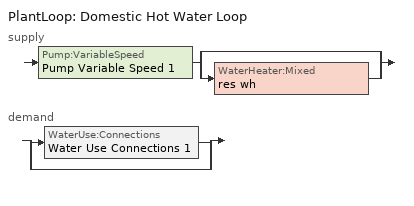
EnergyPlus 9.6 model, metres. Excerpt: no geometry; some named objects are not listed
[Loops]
PlantLoop 'Domestic Hot Water Loop'
 supply: Pump:VariableSpeed 'Pump Variable Speed 1' > split
  | bypass
  | WaterHeater:Mixed 'res wh'
 demand: split
  | WaterUse:Connections 'Water Use Connections 1'
  | bypass
[Sizing:Plant]
Domestic Hot Water Loop: Loop Type=Heating; Design Loop Exit Temperature=51.6667; Loop Design Temperature Difference=5.55556; Sizing Option=NonCoincident; Zone Timesteps in Averaging Window=1; Coincident Sizing Factor Mode=None
[Pump:VariableSpeed]
Pump Variable Speed 1: Design Maximum Flow Rate=0.01; Design Pump Head=1; Design Power Consumption=0; Motor Efficiency=1; Fraction of Motor Inefficiencies to Fluid Stream=0; Coefficient 1 of the Part Load Performance Curve=0; Coefficient 2 of the Part Load Performance Curve=1; Coefficient 3 of the Part Load Performance Curve=0; Coefficient 4 of the Part Load Performance Curve=0; Design Minimum Flow Rate=0; Pump Control Type=Intermittent; Skin Loss Radiative Fraction=0.5; Design Power Sizing Method=PowerPerFlowPerPressure; Design Electric Power per Unit Flow Rate=348701.1; Design Shaft Power per Unit Flow Rate per Unit Head=1.28205; Design Minimum Flow Rate Fraction=0; EndUse Subcategory=General
[WaterHeater:Mixed]
res wh: Tank Volume=0.102206; Setpoint Temperature Schedule=WH Setpoint Temp; Deadband Temperature Difference=2; Maximum Temperature Limit=99; Heater Control Type=Cycle; Heater Maximum Capacity=1318.82; Heater Minimum Capacity=0; Heater Ignition Minimum Flow Rate=0; Heater Ignition Delay=0; Heater Fuel Type=Electricity; Heater Thermal Efficiency=1; Off Cycle Parasitic Fuel Consumption Rate=0; Off Cycle Parasitic Fuel Type=Electricity; Off Cycle Parasitic Heat Fraction to Tank=0; On Cycle Parasitic Fuel Consumption Rate=0; On Cycle Parasitic Fuel Type=Electricity; On Cycle Parasitic Heat Fraction to Tank=0; Ambient Temperature Indicator=Zone; Ambient Temperature Zone=living zone; Off Cycle Loss Coefficient to Ambient Temperature=1.16351; Off Cycle Loss Fraction to Zone=1; On Cycle Loss Coefficient to Ambient Temperature=1.16351; On Cycle Loss Fraction to Zone=1; Use Side Effectiveness=1; Source Side Effectiveness=1; Use Side Design Flow Rate=Autosize; Source Side Design Flow Rate=Autosize; Indirect Water Heating Recovery Time=1.5; Source Side Flow Control Mode=IndirectHeatPrimarySetpoint; EndUse Subcategory=General
[WaterHeater:Sizing]
res wh: Design Mode=PeakDraw; Time Storage Can Meet Peak Draw=0.538503; Time for Tank Recovery=0; Nominal Tank Volume for Autosizing Plant Connections=1
[PlantLoop]
Domestic Hot Water Loop: Fluid Type=Water; Plant Equipment Operation Scheme=Domestic Hot Water Loop Operation Schemes; Maximum Loop Temperature=100; Minimum Loop Temperature=0; Maximum Loop Flow Rate=0.01; Minimum Loop Flow Rate=0; Plant Loop Volume=0.003; Load Distribution Scheme=Optimal; Plant Loop Demand Calculation Scheme=SingleSetpoint
[PlantEquipmentList]
Domestic Hot Water Loop Heating Equipment List: res wh
[PlantEquipmentOperation:HeatingLoad]
Domestic Hot Water Loop Heating Operation Scheme: Load Range 1 Lower Limit=0; Load Range 1 Upper Limit=1000000000; Range 1 Equipment List=Domestic Hot Water Loop Heating Equipment List
[PlantEquipmentOperationSchemes]
Domestic Hot Water Loop Operation Schemes: Control Scheme 1=Domestic Hot Water Loop Heating Operation Scheme; Control Scheme 1 Schedule=Always On Discrete
[EnergyManagementSystem:Sensor]
Name | OutputVariable or OutputMeter Index Key | OutputVariable or OutputMeter
res_shower_tout | res wh | Water Heater Use Side Outlet Temperature
res_shower_vol | res shower | Water Use Equipment Hot Water Volume
[SetpointManager:Scheduled]
Setpoint Manager Scheduled 1: Control Variable=Temperature; Schedule=dhw temp
[WaterUse:Equipment] Zone=living zone
Name | EndUse Subcategory | Peak Flow Rate | Flow Rate Fraction Schedule | Target Temperature Schedule
res shower | res shower | 9.29316e-05 | showers | fixtures temperature schedule
res sink | res sink | 6.55555e-05 | sinks | fixtures temperature schedule
res bath | res bath | 0.000214737 | baths | fixtures temperature schedule
res shower dist | General | 0 | showers | fixtures temperature schedule
res sink dist | General | 0 | sinks | fixtures temperature schedule
res bath dist | General | 0 | baths | fixtures temperature schedule
res cw | res cw | 3.44723e-05 | clothes_washer | res cw temperature schedule
res dw | res dw | 6.91659e-06 | dishwasher | res dw temperature schedule
[WaterUse:Connections]
Water Use Connections 1: Drain Water Heat Exchanger Type=None; Drain Water Heat Exchanger Destination=Plant; Water Use Equipment 1=res shower; Water Use Equipment 2=res sink; Water Use Equipment 3=res bath; Water Use Equipment 4=res shower dist; Water Use Equipment 5=res sink dist; Water Use Equipment 6=res bath dist; Water Use Equipment 7=res cw; Water Use Equipment 8=res dw
[Schedule:Constant]
Name | Hourly Value
Always On Discrete | 1
dhw temp; WH Setpoint Temp | 51.6667
fixtures temperature schedule | 43.3333
res cw temperature schedule; res dw temperature schedule | 52.666
[Schedule:File] File=/Users/kingsleyenweye/Desktop/INTELLIGENT_ENVIRONMENT_LAB/doe_xstock/doe_xstock/energyplus_output/output_resstock-amy2018-2021-release-1-3615-5-partial/resstock-amy2018-2021-release-1-3615-5-partial_schedules.csv; Rows to Skip at Top=1; Number of Hours of Data=8760; Column Separator=Comma; Interpolate to Timestep=No; Minutes per Item=15
Name | Column Number
baths | 13
showers | 14
sinks | 15
clothes_washer | 9
dishwasher | 7
